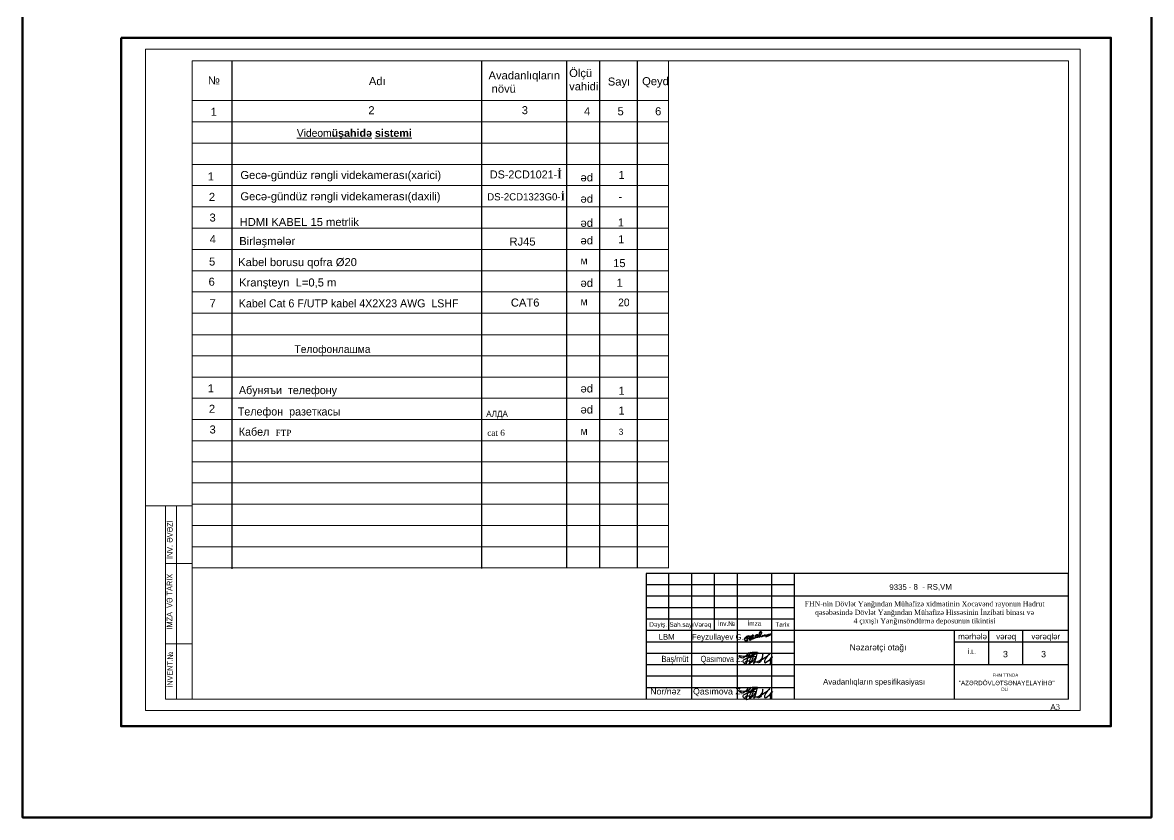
# Model space of a CAD drawing. Header units: millimetres. Extents: x 120281 to 1416367021, y -641565767 to 918373.
# Drawn here: x 990117 to 1007507, y 347530 to 359769 of the extents above; entities that cross this region are included whole.
import ezdxf

# ---------------------------------------------------------------- set-up
doc = ezdxf.new("R2010")
doc.units = ezdxf.units.MM
for name, color, linetype, lineweight in [('0_Ном._пера__1', 7, 'Continuous', 35), ('0_Ном._пера__21', 7, 'Continuous', 35), ('Künc ştampının yazısı', 7, 'Continuous', 13), ('Lines_Ном._пера__21', 7, 'Continuous', 15), ('New_Drawing & Figure_Pen_No__147_Pen_No__7', 7, 'Continuous', 18), ('New_Drawing & Figure_Pen_No__1_Pen_No__7', 7, 'Continuous', 18), ('Ramka_yazılar_Pen_No__1', 7, 'Continuous', 9), ('TEKST', 7, 'Continuous', 0), ('Text blocks_Ном._пера__7', 7, 'Continuous', 15), ('TEXT_Pen_No__7', 7, 'Continuous', 18), ('Yazı', 7, 'Continuous', 15), ('zalivka sutun___________1_Pen_No__239', 239, 'Continuous', 18), ('НАДПИСИ', 7, 'Continuous', 5), ('окна', 150, 'Continuous', 15), ('перегородка', 130, 'Continuous', 20), ('РАЗМЕРЫ', 80, 'Continuous', 9), ('ФОРМАТ_Ном._пера__1', 7, 'Continuous', 15)]:
    doc.layers.add(name, color=color, linetype=linetype, lineweight=lineweight)
doc.layers.add('ФОРМАТ', color=7, linetype='Continuous')
doc.styles.add('ARIAL', font='arial.ttf')
doc.styles.add('ARİAL', font='arial.ttf')
doc.styles.add('AzLat Romans', font='timlat.ttf', dxfattribs={"height": 300})
doc.styles.add('GENERATED_STYLE_3', font='timlat.ttf')
doc.styles.add('Segoe UI Light', font='segoeuil.ttf', dxfattribs={"width": 0.7})
doc.styles.get("Standard").update_dxf_attribs({"font": 'arial.ttf'})
doc.styles.add('style4', font='times.ttf', dxfattribs={"width": 0.8, "height": 1000})
doc.styles.add('style5', font='times.ttf', dxfattribs={"height": 400})
doc.styles.add('СГЕНЕРИР_СТИЛЬ_1', font='A3TI(LA).TTF')
doc.styles.add('СГЕНЕРИР_СТИЛЬ_17', font='a3ar(lb).ttf')

# ---------------------------------------------------------------- blocks, each defined once
blk = doc.blocks.new('SHTAMP 2')
at = {"layer": 'ФОРМАТ', "lineweight": 30}
blk.add_lwpolyline([(-1589132, -370849), (-1607632, -370849), (-1607632, -376349)], dxfattribs=at)
at = {"layer": 'ФОРМАТ'}
for points in [[(-1606632, -373349), (-1606632, -370849)], [(-1605632, -376349), (-1605632, -370849)], [(-1604632, -373349), (-1604632, -370849)], [(-1603632, -376349), (-1603632, -370849)], [(-1602132, -376349), (-1602132, -370849)], [(-1601132, -376349), (-1601132, -370849)], [(-1589132, -376349), (-1589132, -370849)], [(-1601132, -371349), (-1607632, -371349)], [(-1601132, -371849), (-1607632, -371849)], [(-1589132, -371849), (-1601132, -371849)], [(-1601132, -372349), (-1607632, -372349)], [(-1601132, -372849), (-1607632, -372849)], [(-1589132, -373349), (-1607632, -373349)], [(-1594132, -376349), (-1594132, -373349)], [(-1592632, -374849), (-1592632, -373349)], [(-1591132, -374849), (-1591132, -373349)], [(-1601132, -373849), (-1607632, -373849)], [(-1589132, -373849), (-1594132, -373849)], [(-1601132, -374349), (-1607632, -374349)], [(-1601132, -374849), (-1607632, -374849)], [(-1589132, -374849), (-1601132, -374849)], [(-1601132, -375349), (-1607632, -375349)], [(-1601132, -375849), (-1607632, -375849)]]:
    blk.add_lwpolyline(points, dxfattribs=at)
at = {"layer": 'НАДПИСИ', "ltscale": 0.3, "insert": (-1593557, -374181), "char_height": 200, "width": 5263.12, "attachment_point": 1, "style": 'style5'}
blk.add_mtext('{\\fArial|b0|i0|c238|p34;\\W1;İ\\fArial|b0|i0|c0|p34;.L.}', dxfattribs=at)
blk.add_mtext('{\\fArial|b0|i0|c238|p34;\\W1;İ\\fArial|b0|i0|c0|p34;.L.}', dxfattribs=at)
at = {"layer": 'ФОРМАТ', "char_height": 200, "width": 15389.69, "attachment_point": 1, "line_spacing_factor": 0.7}
for s, insert in [('{\\fArial|b0|i0|c204|p34;D\\fArial|b0|i0|c238|p34;ə\\fArial|b0|i0|c204|p34;yi\\fArial|b0|i0|c238|p34;ş\\fArial|b0|i0|c204|p34;.}', (-1607491, -372981)), ('{\\fArial|b0|i0|c204|p34;\\W0.9;Sah.say\\fArial|b0|i0|c238|p34;ı}', (-1606609, -372985)), ('{\\fArial|b0|i0|c204|p34;V\\fArial|b0|i0|c238|p34;ə\\fArial|b0|i0|c204|p34;r\\fArial|b0|i0|c238|p34;ə\\fArial|b0|i0|c204|p34;q}', (-1605523, -372985)), ('{\\fArial|b0|i0|c238|p34;İnv}.№', (-1604486, -372943)), ('{\\fArial|b0|i0|c238|p34;İmza}', (-1603192, -372941)), ('{\\fArial|b0|i0|c238|p34;Tarix}', (-1601971, -372983))]:
    blk.add_mtext(s, dxfattribs=dict(at, insert=insert))
at = {"layer": 'ФОРМАТ', "ltscale": 12, "char_height": 250, "width": 4320903.59, "attachment_point": 1, "style": 'style4'}
for s, insert in [('{\\fArial|b0|i0|c238|p34;\\W1;mərhələ}', (-1593969, -373479)), ('{\\fArial|b0|i0|c238|p34;\\W1;vərəq}', (-1592304, -373479)), ('{\\fArial|b0|i0|c238|p34;\\W1;vərəqlər}', (-1590762, -373479))]:
    blk.add_mtext(s, dxfattribs=dict(at, insert=insert))

msp = doc.modelspace()

# ---------------------------------------------------------------- linework, layer by layer
at = {"color": 5, "lineweight": 53}
msp.add_lwpolyline([(990116.51189, 383773.53803), (1007507.25494, 383773.53803), (1007507.25494, 347530.29091), (990116.51189, 347530.29091)], close=True, dxfattribs=at)
at = {"color": 1, "lineweight": 53}
msp.add_lwpolyline([(991634.66883, 359534.58562), (1006883.18365, 359534.58562), (1006883.18365, 348933.70745), (991634.66883, 348933.70745)], close=True, dxfattribs=at)
at = {"color": 5, "lineweight": 30}
for points, knots in [([(1001289.02637, 350053.49684), (1001255.7099, 350009.64541), (1001212.40681, 349952.6495), (1001126.63429, 350044.98264), (1001275.52034, 349974.29015), (1001374.93232, 350116.69484), (1001267.23543, 349992.64303), (1001273.01431, 349856.23115), (1001175.89277, 349967.84496), (1001318.95786, 349977.94743), (1001423.34403, 350137.76903), (1001318.13375, 349840.21871), (1001317.12141, 349990.2771), (1001472.63234, 350138.37971), (1001410.60909, 349976.66057), (1001378.32249, 349892.47663)], [0, 0, 0, 0, 123.2489500797, 160.1928164206, 269.0904096035, 363.6160457848, 466.2819802585, 568.9335272021, 615.2131867769, 766.8658942306, 831.5177509905, 1004.482365489, 1034.9456519178, 1197.7918211435, 1374.6022704691, 1374.6022704691, 1374.6022704691, 1374.6022704691]), ([(1001295.56007, 350066.55242), (1001375.51859, 350075.48428), (1001559.5793, 350096.045), (1001134.60267, 349925.31178), (1001463.16421, 350054.10367), (1001356.52033, 349918.60502), (1001247.88538, 349852.27861), (1001248.70766, 349968.98778), (1001402.52628, 349889.29858), (1001522.25891, 349958.78772), (1001518.62258, 350087.21774), (1001513.3562, 349906.16056), (1001394.6202, 349918.89439), (1001554.37697, 349974.74144), (1001672.71533, 350093.10828), (1001547.53399, 349984.17053), (1001544.49005, 349862.96597), (1001721.77161, 350073.21747), (1001631.63695, 349962.62098), (1001633.92797, 349927.42134), (1001645.56245, 349889.33721), (1001627.25076, 349891.80354), (1001622.25328, 349892.47663)], [0, 0, 0, 0, 148.1009884598, 340.9214576355, 479.3482379451, 578.3515752987, 685.1483424013, 719.9634384521, 841.9288343568, 1016.4567785713, 1033.8643265183, 1168.4580041838, 1190.2375250709, 1334.00450282, 1419.0242353361, 1556.1696779092, 1580.1051721982, 1730.7740714666, 1794.2288526041, 1820.3401750355, 1855.155271805, 1868.2230700526, 1868.2230700526, 1868.2230700526, 1868.2230700526]), ([(1001289.02637, 349513.90823), (1001255.7099, 349470.05679), (1001212.40681, 349413.06089), (1001126.63429, 349505.39403), (1001275.52034, 349434.70154), (1001374.93232, 349577.10623), (1001267.23543, 349453.05442), (1001273.01431, 349316.64254), (1001175.89277, 349428.25634), (1001318.95786, 349438.35882), (1001423.34403, 349598.18041), (1001318.13375, 349300.63009), (1001317.12141, 349450.68849), (1001472.63234, 349598.7911), (1001410.60909, 349437.07196), (1001378.32249, 349352.88802)], [0, 0, 0, 0, 123.2489500797, 160.1928164207, 269.0904096036, 363.6160457849, 466.2819802586, 568.9335272022, 615.2131867769, 766.8658942306, 831.5177509905, 1004.4823654892, 1034.9456519182, 1197.7918211438, 1374.6022704694, 1374.6022704694, 1374.6022704694, 1374.6022704694]), ([(1001295.56007, 349526.96381), (1001375.51859, 349535.89567), (1001559.5793, 349556.45639), (1001134.60267, 349385.72317), (1001463.16421, 349514.51505), (1001356.52033, 349379.01641), (1001247.88538, 349312.69), (1001248.70766, 349429.39917), (1001402.52628, 349349.70997), (1001522.25891, 349419.19911), (1001518.62258, 349547.62913), (1001513.3562, 349366.57195), (1001394.6202, 349379.30578), (1001554.37697, 349435.15283), (1001672.71533, 349553.51967), (1001547.53399, 349444.58192), (1001544.49005, 349323.37736), (1001721.77161, 349533.62885), (1001631.63695, 349423.03237), (1001633.92797, 349387.83273), (1001645.56245, 349349.74859), (1001627.25076, 349352.21493), (1001622.25328, 349352.88802)], [0, 0, 0, 0, 148.1009884598, 340.9214576355, 479.3482379451, 578.3515752986, 685.1483424012, 719.9634384519, 841.9288343567, 1016.4567785711, 1033.8643265182, 1168.4580041837, 1190.2375250707, 1334.0045028198, 1419.024235336, 1556.1696779091, 1580.105172198, 1730.7740714665, 1794.228852604, 1820.3401750354, 1855.1552718048, 1868.2230700525, 1868.2230700525, 1868.2230700525, 1868.2230700525])]:
    msp.add_open_spline(points, degree=3, knots=knots, dxfattribs=at)
at = {"layer": '0_Ном._пера__21', "color": 5, "linetype": 'Continuous', "flags": 128}
msp.add_lwpolyline([(1001271.24618, 350291.60547, -0.3006337272), (1001278.45309, 350302.92332, 0.2802498133), (1001278.11815, 350312.24692, 0.2687793642), (1001267.01071, 350314.26516, 0.1221920669), (1001236.98581, 350273.55554), (1001237.63174, 350266.45479, 0.0999903221), (1001261.2428, 350249.74335, 0.2003981025), (1001278.48737, 350251.12362, 0.312913754), (1001279.01085, 350275.2096, -0.2937938278)], format="xyb", close=True, dxfattribs=at)
for points in [[(1001280.23605, 350273.10473, 0.2027102337), (1001285.7063, 350291.07656, -0.0832167747), (1001288.10944, 350321.27796, -0.5409747277), (1001300.71992, 350323.44722), (1001304.91511, 350313.18231)], [(1001307.04899, 350310.49589), (1001316.74406, 350318.94264, -1.0345011644), (1001329.41649, 350308.76793), (1001299.30595, 350281.70754)], [(1001304.91511, 350313.18231), (1001320.41853, 350293.66452), (1001333.44202, 350290.66104), (1001371.42564, 350319.27415, 1.2496403785), (1001356.90207, 350332.88698, 0.0792582279), (1001336.11349, 350289.1593), (1001336.11349, 350270.47097), (1001334.10988, 350263.46285), (1001318.58189, 350260.79309), (1001314.74165, 350268.63551), (1001320.91944, 350276.6448), (1001345.79761, 350278.81397), (1001351.4393, 350280.26241), (1001356.81056, 350288.64142), (1001354.87301, 350289.88346), (1001351.15435, 350284.08246), (1001354.19042, 350276.59659), (1001358.84114, 350276.59659), (1001374.5154, 350287.85537), (1001376.50574, 350295.81159), (1001373.57261, 350299.89438), (1001368.17443, 350296.01626), (1001366.97307, 350289.11162), (1001370.14797, 350284.71825), (1001379.22935, 350286.91494), (1001422.32599, 350303.95752), (1001436.39818, 350319.86224), (1001441.25643, 350333.59053), (1001440.21631, 350341.82934), (1001429.24068, 350341.82934), (1001416.2934, 350335.72111), (1001403.59282, 350325.21512), (1001406.32554, 350313.03081), (1001415.99519, 350306.51851), (1001427.74528, 350303.51343), (1001437.15811, 350306.20107), (1001453.14175, 350313.28934), (1001472.63977, 350329.07928), (1001496.00377, 350354.27599), (1001502.22296, 350371.0738), (1001498.52505, 350384.17609), (1001485.41432, 350393.41489), (1001478.01852, 350389.38342), (1001468.60569, 350368.55413), (1001462.72267, 350329.75119), (1001460.20515, 350313.14627), (1001463.73119, 350306.73819), (1001468.94186, 350306.73819), (1001476.00148, 350317.82475), (1001482.16873, 350327.5099), (1001487.43136, 350321.01633), (1001493.98673, 350316.6489), (1001502.8953, 350316.6489), (1001515.44594, 350323.08235), (1001524.50006, 350329.60554), (1001523.23669, 350334.02447), (1001520.60469, 350330.44724), (1001525.13174, 350324.97619), (1001533.02777, 350323.71363), (1001539.97628, 350327.92214), (1001554.9261, 350336.76), (1001554.9261, 350340.65286), (1001551.136, 350340.65286), (1001545.02974, 350334.34011), (1001561.45349, 350329.81596), (1001582.79999, 350337.44194), (1001597.25191, 350342.0574), (1001615.63198, 350346.59668), (1001638.36304, 350352.2105), (1001649.96256, 350352.2105), (1001643.51897, 350347.75788), (1001634.0831, 350341.23755), (1001613.62495, 350332.34546), (1001576.12871, 350315.53516), (1001561.76963, 350311.65227)], [(1001361.10474, 350310.19219), (1001359.02107, 350307.70651, -0.4342938136), (1001356.57357, 350307.70651, -0.1602621191), (1001356.71109, 350310.13725), (1001357.5027, 350311.32324), (1001358.91084, 350311.55937), (1001360.15284, 350311.39056)]]:
    msp.add_lwpolyline(points, format="xyb", dxfattribs=at)
at = {"layer": 'Lines_Ном._пера__21', "linetype": 'Continuous', "lineweight": -2}
for p, q in [((993342.25199, 359182.37664), (993342.25199, 351357.92232)), ((997190.79834, 351364.93525), (997190.79834, 359182.37664)), ((998502.80661, 351371.61422), (998502.80661, 359182.37664)), ((999006.91963, 359182.37664), (999006.91963, 351385.13916)), ((999586.76977, 359182.37664), (999586.76977, 351378.2932)), ((993342.25199, 358854.89086), (993342.25199, 351357.92232)), ((998502.80661, 351371.61422), (998502.80661, 358854.89086)), ((999006.91963, 358854.89086), (999006.91963, 351385.13916)), ((999586.76977, 358854.89086), (999586.76977, 351378.2932)), ((993342.25199, 358527.40509), (993342.25199, 351357.92232)), ((993342.25199, 358527.40509), (993342.25199, 351357.92232)), ((998502.80661, 351371.61422), (998502.80661, 358527.40509)), ((998502.80661, 351371.61422), (998502.80661, 358527.40509)), ((999006.91963, 358527.40509), (999006.91963, 351385.13916)), ((999586.76977, 358527.40509), (999586.76977, 351378.2932)), ((993342.25199, 358199.91931), (993342.25199, 351357.92232)), ((993342.25199, 358199.91931), (993342.25199, 351357.92232)), ((998502.80661, 351371.61422), (998502.80661, 358199.91931)), ((998502.80661, 351371.61422), (998502.80661, 358199.91931)), ((998502.80661, 351371.61422), (998502.80661, 358199.91931)), ((999006.91963, 358199.91931), (999006.91963, 351385.13916)), ((999006.91963, 358199.91931), (999006.91963, 351385.13916)), ((999586.76977, 358199.91931), (999586.76977, 351378.2932)), ((993342.25199, 357872.43353), (993342.25199, 351357.92232)), ((993342.25199, 357872.43353), (993342.25199, 351357.92232)), ((998502.80661, 351371.61422), (998502.80661, 357872.43353)), ((998502.80661, 351371.61422), (998502.80661, 357872.43353)), ((998502.80661, 351371.61422), (998502.80661, 357872.43353)), ((998502.80661, 351371.61422), (998502.80661, 357872.43353)), ((999006.91963, 357872.43353), (999006.91963, 351385.13916)), ((999006.91963, 357872.43353), (999006.91963, 351385.13916)), ((999006.91963, 357872.43353), (999006.91963, 351385.13916)), ((999586.76977, 357872.43353), (999586.76977, 351378.2932))]:
    msp.add_line(p, q, dxfattribs=at)
at = {"layer": 'Lines_Ном._пера__21', "linetype": 'Continuous', "lineweight": 5}
for p, q in [((1000066.30549, 351370.61238), (1000066.30549, 359182.37664)), ((1000066.30549, 351370.61238), (1000066.30549, 358854.89086)), ((992728.21616, 358568.34081), (1000066.30549, 358568.34081)), ((998502.80661, 358568.34081), (999016.77932, 358568.34081)), ((1000066.30549, 351370.61238), (1000066.30549, 358527.40509)), ((992728.21616, 358240.85503), (1000066.30549, 358240.85503)), ((1000066.30549, 351370.61238), (1000066.30549, 358199.91931)), ((992728.21616, 357913.36926), (1000066.30549, 357913.36926)), ((992728.21616, 357585.88348), (1000066.30549, 357585.88348)), ((992728.21616, 357258.3977), (1000066.30549, 357258.3977)), ((992728.21616, 356930.91193), (1000066.30549, 356930.91193)), ((992728.21616, 356603.42615), (1000066.30549, 356603.42615)), ((992728.21616, 356275.94038), (1000066.30549, 356275.94038)), ((992728.21616, 355948.4546), (1000066.30549, 355948.4546)), ((992728.21616, 355620.96882), (1000066.30549, 355620.96882)), ((992728.21616, 354960.89591), (1000066.30549, 354960.89591)), ((992728.21616, 354638.51149), (1000066.30549, 354638.51149)), ((992728.21616, 354311.02572), (1000066.30549, 354311.02572)), ((992728.21616, 353983.53994), (1000066.30549, 353983.53994)), ((992728.21616, 353656.05417), (1000066.30549, 353656.05417)), ((992728.21616, 353328.56839), (1000066.30549, 353328.56839)), ((992728.21616, 353003.28723), (1000066.30549, 353003.28723)), ((992728.21616, 352680.90281), (1000066.30549, 352680.90281)), ((992728.21616, 352353.41703), (1000066.30549, 352353.41703)), ((992728.21616, 352025.93126), (1000066.30549, 352025.93126)), ((992728.21616, 351698.44548), (1000066.30549, 351698.44548)), ((992728.21616, 351370.95971), (1000066.30549, 351370.95971))]:
    msp.add_line(p, q, dxfattribs=at)
at = {"layer": 'New_Drawing & Figure_Pen_No__147_Pen_No__7', "color": 7, "linetype": 'Continuous', "lineweight": 18, "flags": 128}
for points in [[(992728.21616, 359182.37664), (992728.21616, 349351.66243)], [(1006231.34332, 349351.66243), (1006231.34332, 359182.37664)], [(992316.82611, 349351.66243), (992316.82611, 352330.05655)], [(992316.82611, 352330.05655), (992728.21616, 352330.05655)], [(992316.82611, 352330.05655), (992728.21616, 352330.05655)], [(992488.23863, 349351.66243), (992488.23863, 352330.05655)], [(992316.82611, 351438.71145), (992728.21616, 351438.71145)], [(992316.82611, 350204.54132), (992728.21616, 350204.54132)], [(992316.82611, 349351.66243), (1006231.34332, 349351.66243)]]:
    msp.add_lwpolyline(points, dxfattribs=at)
at = {"layer": 'New_Drawing & Figure_Pen_No__1_Pen_No__7', "color": 7, "linetype": 'Continuous', "lineweight": 18}
for p, q in [((1006406.9351, 359357.96979), (992008.28986, 359357.96979)), ((992728.21616, 359182.37664), (1006231.34332, 359182.37664))]:
    msp.add_line(p, q, dxfattribs=at)
at = {"layer": 'New_Drawing & Figure_Pen_No__1_Pen_No__7', "color": 7, "linetype": 'Continuous', "lineweight": 18, "flags": 128}
for points in [[(992008.28986, 359357.96979), (992008.28986, 349176.07065)], [(1006406.9351, 349176.07065), (1006406.9351, 359357.96979)], [(992008.28986, 349176.07065), (1006406.9351, 349176.07065)]]:
    msp.add_lwpolyline(points, dxfattribs=at)
at = {"layer": 'TEXT_Pen_No__7', "color": 7, "linetype": 'Continuous', "lineweight": 18}
msp.add_line((992008.28986, 352330.05655), (992728.21616, 352330.05655), dxfattribs=at)
at = {"layer": 'zalivka sutun___________1_Pen_No__239', "color": 0, "linetype": 'Continuous', "lineweight": 5}
msp.add_line((992728.21616, 355293.48305), (1000066.30549, 355293.48305), dxfattribs=at)

# ---------------------------------------------------------------- block references
at = {"layer": 'РАЗМЕРЫ', "xscale": 0.3518646720179888, "yscale": 0.3518646720179888, "zscale": 0.3518646720179888}
msp.add_blockref('SHTAMP 2', (1565390.91143, 481775.50556), dxfattribs=at)

# ---------------------------------------------------------------- texts
at = {"color": 0, "lineweight": 53, "style": 'ARIAL'}
msp.add_text('Nəzarətçi otağı', height=93.0159917, dxfattribs=at).set_placement((1002858.47159, 350102.23794))
at = {"color": 0, "lineweight": 25, "insert": (999301.18421, 353515.36759), "char_height": 93.4892466, "width": 218.1172909, "attachment_point": 1, "style": 'AzLat Romans'}
msp.add_mtext('{\\fAz-Times-Lat|b0|i0|c204|p18;3}', dxfattribs=at)
at = {"color": 0, "insert": (1002124.41128, 350858.49666), "char_height": 78.67843314, "width": 3775.9295561, "attachment_point": 1}
msp.add_mtext('\\pxqc;{\\fTimes New Roman|b0|i0|c0|p18;FHN\\fTimes New Roman|b0|i0|c238|p18;-nin Dövlət Yanğından Mühafizə xidmətinin \\fTimes New Roman|b0|i0|c0|p18;Xo\\fTimes New Roman|b0|i0|c238|p18;cavənd rayonun Hadrut qəsəbəsində Dövlət Yanğından Mühafizə Hissəsinin İnzibati binası və \\P4 çıxışlı \\fTimes New Roman|b0|i0|c0|p18;Y\\fTimes New Roman|b0|i0|c238|p18;anğın\\fTimes New Roman|b0|i0|c0|p18;s\\fTimes New Roman|b0|i0|c238|p18;öndürmə deposunun tikintisi}', dxfattribs=at)
at = {"layer": '0_Ном._пера__1', "linetype": 'Continuous', "lineweight": 25, "insert": (1004617.95256, 349745.89923), "char_height": 56.96975, "attachment_point": 1, "style": 'СГЕНЕРИР_СТИЛЬ_1'}
msp.add_mtext('{      \\H0.888889x;                FHN TTNDA}', dxfattribs=at)
at = {"layer": '0_Ном._пера__1', "linetype": 'Continuous', "lineweight": 25, "insert": (1004539.6736, 349635.66898), "char_height": 69.6296944, "width": 1643.6872888, "attachment_point": 1, "line_spacing_factor": 0.920624, "style": 'СГЕНЕРИР_СТИЛЬ_1'}
msp.add_mtext('{"AZƏRDÖVLƏTSƏNAYELAYİHƏ"\\P\\H0.909090x;                       \\H0.800001x;     DLİ}', dxfattribs=at)
at = {"layer": 'Künc ştampının yazısı', "lineweight": 0, "char_height": 96.4329972, "attachment_point": 7, "style": 'Segoe UI Light'}
for s, insert in [('{\\f@Arial Unicode MS|b0|i0|c238|p34;Baş/müt      Qasımova Z.}', (999960.42065, 349892.64216)), ('{\\f@Arial Unicode MS|b0|i0|c238|p34;\\W1;Nor/nəz     Qasımova Z.}', (999786.56692, 349396.72151))]:
    msp.add_mtext(s, dxfattribs=dict(at, insert=insert))
at = {"layer": 'New_Drawing & Figure_Pen_No__1_Pen_No__7', "color": 7, "linetype": 'Continuous', "lineweight": 18, "attachment_point": 7, "rotation": 90, "style": 'GENERATED_STYLE_3'}
for s, insert, char_height in [('\\A1;{\\W0.84607;İNV. ƏVƏZİ }', (992429.87058, 351507.33288), 87.5015413), ('\\A1;{\\W0.84607;İMZA  VƏ TARİX}', (992426.7243, 350423.75869), 87.5015413), ('\\A1;{\\W0.84607;№}', (992434.69437, 349960.83401), 87.5015413), ('\\A1;{\\W0.82327;İNVENT.}', (992426.31935, 349527.57171), 80.7729136)]:
    msp.add_mtext(s, dxfattribs=dict(at, insert=insert, char_height=char_height))
at = {"layer": 'Ramka_yazılar_Pen_No__1', "color": 7, "linetype": 'Continuous', "lineweight": -2, "insert": (1006024.99973, 349229.79923), "char_height": 87.7796804, "attachment_point": 5, "style": 'ARİAL'}
msp.add_mtext('\\A1;А{\\fTimes New Roman|b0|i0|c238|p18;3}', dxfattribs=at)
at = {"layer": 'TEKST', "color": 7, "char_height": 97.9023179, "width": 3950.3727774, "attachment_point": 7, "style": 'style4'}
for s, insert in [('\\pxsm1,qc,t19;{\\fArial|b0|i0|c238|p34;\\W1;3}', (1003282.87847, 349994.79655)), ('\\pxsm1,qc;{\\fArial|b0|i0|c238|p34;\\W1;3}', (1003870.37756, 349994.79655))]:
    msp.add_mtext(s, dxfattribs=dict(at, insert=insert))
at = {"layer": 'Text blocks_Ном._пера__7', "linetype": 'Continuous', "lineweight": 5, "width": 1205.0855837, "attachment_point": 4, "style": 'ARIAL'}
for s, insert, char_height in [('{\\fArial|b0|i0|c238|p34;Avadanlıqların\\P növü}', (997295.11579, 358852.80982), 123.3398365), ('{\\fArial|b0|i0|c238|p34;Ölçü \\Pvahidi}', (998537.05492, 358889.12006), 123.3398365), ('{\\fArial|b0|i0|c238|p34;№}', (992971.73786, 358878.31186), 123.3398365), ('{\\fArial|b0|i0|c238|p34;Adı}', (995451.70755, 358866.64013), 123.3398365), ('{\\fArial|b0|i0|c238|p34;Sayı}', (999132.53696, 358842.38264), 123.3398365), ('{\\fArial|b0|i0|c238|p34;Qeyd}', (999661.12045, 358848.06183), 123.3398365), ('{1}', (993014.45125, 358396.30747), 123.339836), ('{2}', (995443.24837, 358419.35249), 123.339836), ('{3}', (997806.66834, 358419.77066), 123.339836), ('{4}', (998765.02299, 358403.43485), 123.339836), ('{5}', (999281.82892, 358402.76117), 123.339836), ('{6}', (999861.10588, 358402.76117), 123.339836)]:
    msp.add_mtext(s, dxfattribs=dict(at, insert=insert, char_height=char_height))
at = {"layer": 'Yazı', "color": 0, "lineweight": 25, "style": 'ARIAL'}
msp.add_text('LBM        Feyzullayev G.', height=86.3574788, dxfattribs=at).set_placement((999913.77995, 350266.55589))
at = {"layer": 'zalivka sutun___________1_Pen_No__239', "color": 0, "linetype": 'Continuous', "lineweight": 5, "attachment_point": 4, "style": 'ARIAL'}
for s, insert, char_height, width in [('{1}', (992968.6999, 357399.88083), 123.339836, 4272.0440141), ('{\\fArial|b0|i0|c238|p34;Gecə-gündüz rəngli videkamerası}(xarici) ', (993472.05865, 357403.25819), 123.3398365, 3441.9268797), ('{\\fA3 Arial AzLat|b0|i0|c204|p34;DS-2CD1021-\\fTimes New Roman|b1|i0|c238|p18;İ}', (997316.18757, 357430.02894), 123.3398365, 4272.0440141), ('{2}', (992986.6605, 357085.41367), 123.339836, 4272.0440141), ('{\\fArial|b0|i0|c238|p34;Gecə-gündüz rəngli videkamerası}({\\fArial|b0|i0|c238|p34;daxili}) ', (993472.05865, 357075.77241), 123.3398365, 4272.0440141), ('{\\fA3 Arial AzLat|b0|i0|c204|p34;DS-2CD1323G0-\\fTimes New Roman|b1|i0|c238|p18;İ}', (997274.78197, 357085.5219), 111.0058528, 4272.0440141), ('{3}', (992996.52769, 356766.01291), 123.339836, 4272.0440141), ('\\pxi-2.5912,l2.5912;HDMI KABEL {\\fArial|b0|i0|c238|p34;15} metrlik', (993460.80816, 356697.73374), 123.3398365, 4272.0440141), ('{4}', (992998.99448, 356434.27817), 123.339836, 4272.0440141), ('\\A1;{\\fArial|b0|i0|c238|p34;Birləşmələr}', (993454.31591, 356386.09095), 123.3398365, 986.2899496), ('\\A1;RJ45', (997617.18806, 356396.72763), 123.339836, 4272.0440141), ('{5}', (992989.1273, 356088.10824), 123.339836, 4272.0440141), ('Kabel borusu qofra %%C20', (993438.02054, 356062.26611), 123.3398365, 4272.0440141), ('{6}', (992981.72691, 355778.20909), 123.339836, 4272.0440141), ('\\pi-2527.65,l2527.65;{\\fArial|b0|i0|c238|p34;Kranşteyn  L=0,}5{\\fArial|b0|i0|c238|p34; m}', (993452.00789, 355748.36681, -19.79511), 123.3398365, 4272.0440141), ('{7}', (992996.52769, 355446.83993), 123.339836, 4272.0440141), ('{\\W0.95;Kabel Cat 6 F/UTP kabel 4X2X23 AWG  LSHF}', (993448.29588, 355445.16611), 123.3398365, 3555.537399), ('{1}', (992968.6999, 354136.86574), 123.339836, 4272.0440141), ('{2}', (992986.6605, 353822.39858), 123.339836, 4272.0440141), ('{3}', (992996.52769, 353502.99783), 123.339836, 4272.0440141)]:
    msp.add_mtext(s, dxfattribs=dict(at, insert=insert, char_height=char_height, width=width))
at = {"layer": 'окна', "color": 0, "ltscale": 2, "attachment_point": 1, "style": 'AzLat Romans'}
for s, insert, char_height, width in [('\\pxt41.889;Телофонлашма', (994305.76149, 354799.74632), 117.9251857, 3484.3760611), ('Абуняъи  телефону', (993450.08459, 354171.76856), 123.3398365, 1984.4061499), ('Телефон  разеткасы', (993432.14315, 353842.11329), 123.3398365, 1984.4061499), ('АЛДА', (997258.68181, 353791.12355), 93.489247, 323.99131), ('Кабел', (993447.71885, 353530.76833), 123.339836, 1984.4061499), ('{\\fTimes Roman (Azeri Lat)|b0|i0|c204|p18;FTP}', (994014.66492, 353498.86121), 93.4892466, 323.99131), ('{\\fTimes Roman (Azeri Lat)|b0|i0|c204|p18;cat 6}', (997275.74038, 353498.86121), 93.4892466, 323.99131)]:
    msp.add_mtext(s, dxfattribs=dict(at, insert=insert, char_height=char_height, width=width))
at = {"layer": 'перегородка', "color": 7, "lineweight": 53, "style": 'ARIAL'}
for s, height, p in [('9335 ', 86.347937, (1003469.98211, 351033.34026)), ('8', 86.34794, (1003842.49631, 351037.35781)), ('RS,VM', 86.347937, (1004050.35571, 351037.35781)), ('- ', 86.347937, (1003768.81195, 351037.35781)), ('- ', 86.347937, (1003976.67135, 351037.35781))]:
    msp.add_text(s, height=height, dxfattribs=at).set_placement(p)
at = {"layer": 'ФОРМАТ', "lineweight": 15, "insert": (1002449.24953, 349661.24351), "char_height": 85.6526642, "width": 5350.8101736, "attachment_point": 1, "style": 'ARİAL'}
msp.add_mtext('\\A1;Avadanl{\\fArial|b0|i0|c238|p34;ı}qlar{\\fArial|b0|i0|c238|p34;ı}n spesifikasiyas{\\fArial|b0|i0|c238|p34;ı}', dxfattribs=at)
at = {"layer": 'ФОРМАТ_Ном._пера__1', "linetype": 'Continuous', "lineweight": 5}
for s, insert, char_height, attachment_point, style in [('{\\LVideom\\fArial|b1|i0|c238|p34;üşahidə sistemi}', (995227.57546, 358051.55874), 117.9251857, 5, 'СГЕНЕРИР_СТИЛЬ_17'), ('{\\fArial|b0|i0|c238|p34;əd}', (998712.23077, 357446.88564), 123.3398365, 1, 'ARIAL'), ('{\\fArial|b0|i0|c238|p34;əd}', (998712.23077, 357119.39987), 123.3398365, 1, 'ARIAL'), ('{\\fArial|b0|i0|c238|p34;-}', (999296.15655, 357149.57259), 123.3398365, 1, 'ARIAL'), ('{\\fArial|b0|i0|c238|p34;əd}', (998712.23077, 356747.20214), 123.3398365, 1, 'ARIAL'), ('{\\fArial|b0|i0|c238|p34;1}', (999286.28937, 356752.93415), 123.3398365, 1, 'ARIAL'), ('{\\fArial|b0|i0|c238|p34;əd}', (998712.23077, 356476.9641), 123.3398365, 1, 'ARIAL'), ('\\A1;{\\fArial|b0|i0|c238|p34;1}', (999291.81484, 356494.89842), 123.3398365, 1, 'ARIAL'), ('{м}', (998712.23077, 356162.1228), 117.925186, 1, 'СГЕНЕРИР_СТИЛЬ_17'), ('{\\fArial|b0|i0|c238|p34;15}', (999214.75226, 356127.19226), 123.3398365, 1, 'ARIAL'), ('{\\fArial|b0|i0|c238|p34;əd}', (998712.23077, 355822.37896), 123.3398365, 1, 'ARIAL'), ('{\\fArial|b0|i0|c238|p34;1}', (999266.25073, 355824.94637, -19.79511), 123.3398365, 1, 'ARIAL'), ('       CAT6', (997303.66764, 355519.74311), 123.3398365, 1, 'ARIAL'), ('{м}', (998712.23077, 355532.71755), 117.925186, 1, 'СГЕНЕРИР_СТИЛЬ_17'), ('20', (999380.05419, 355519.47964), 117.925186, 2, 'СГЕНЕРИР_СТИЛЬ_17'), ('{\\fArial|b0|i0|c238|p34;əd}', (998712.23077, 354196.92771), 123.3398365, 1, 'ARIAL'), ('{\\fArial|b0|i0|c238|p34;1}', (999296.15655, 354161.56446), 123.3398365, 1, 'ARIAL'), ('{\\fArial|b0|i0|c238|p34;əd}', (998712.23077, 353872.83027), 123.3398365, 1, 'ARIAL'), ('{\\fArial|b0|i0|c238|p34;1}', (999296.15655, 353856.66907), 123.3398365, 1, 'ARIAL'), ('{м}', (998712.23077, 353537.57236), 117.925186, 1, 'СГЕНЕРИР_СТИЛЬ_17')]:
    msp.add_mtext(s, dxfattribs=dict(at, insert=insert, char_height=char_height, attachment_point=attachment_point, style=style))
at = {"layer": 'ФОРМАТ_Ном._пера__1', "linetype": 'Continuous', "lineweight": 5, "insert": (999296.15655, 357484.16638), "char_height": 123.3398365, "width": 166.7045884, "attachment_point": 1, "style": 'ARIAL'}
msp.add_mtext('{\\fArial|b0|i0|c238|p34;1}', dxfattribs=at)

doc.saveas('drawing.dxf')
